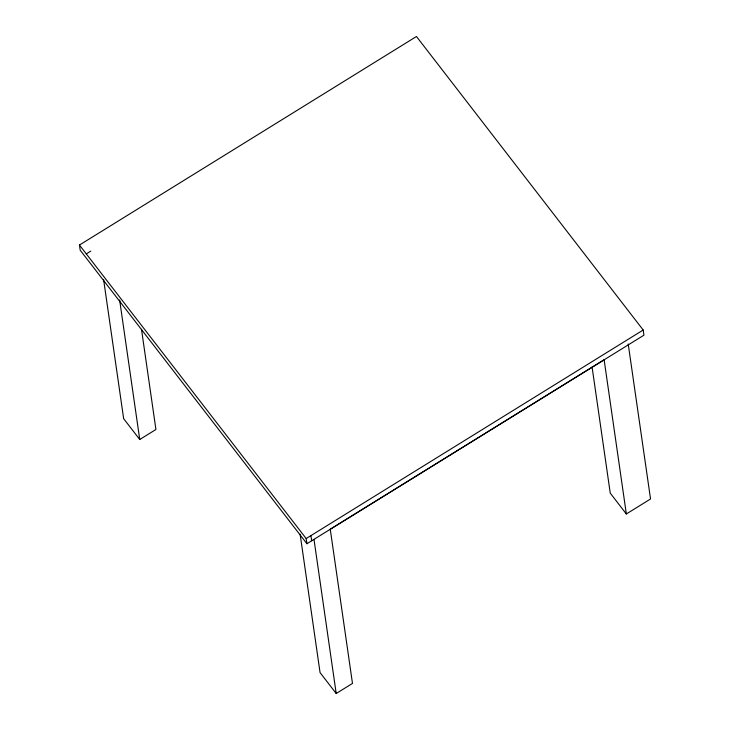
<?xml version="1.0" encoding="UTF-8"?>
<svg xmlns="http://www.w3.org/2000/svg" width="730" height="730" viewBox="0 0 730 730"><rect width="100%" height="100%" fill="white"/><g stroke="black" fill="none" stroke-linecap="round" stroke-linejoin="round"><path stroke-width="1.09" d="M79.46 245.043L416.465 36.5L643.185 330.015L643.933 335.189L306.919 543.731L80.2 250.217L79.46 245.043L306.18 538.558L306.919 543.731M86.295 253.894L90.776 251.12M103.587 279.417L123.653 418.682L139.74 439.515L155.928 429.495L141.492 329.321M306.18 538.558L643.185 330.015M300.121 534.168L320.068 672.613L336.202 693.5L352.48 683.426L330.261 529.232L604.121 359.762L626.34 513.966L650.539 498.982L628.211 343.985M626.34 513.966L610.253 493.133L592.085 367.071M314.028 539.625L336.202 693.5M310.934 535.619L311.683 540.793M119.629 299.948L139.74 439.515"/></g></svg>
